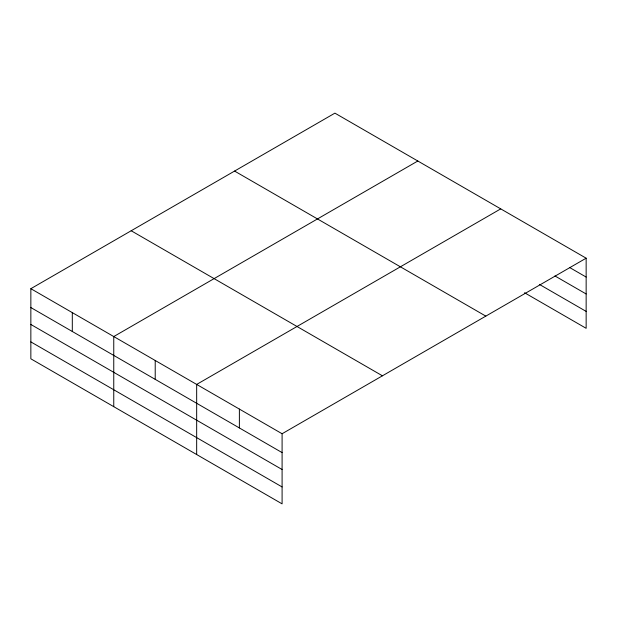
<?xml version="1.0" encoding="UTF-8"?>
<svg xmlns="http://www.w3.org/2000/svg" width="617" height="617" viewBox="0 0 617 617"><rect width="100%" height="100%" fill="white"/><g stroke="black" fill="none" stroke-linecap="round" stroke-linejoin="round"><path stroke-width="0.93" d="M30.85 288.687L282.092 433.743L282.092 503.858L30.85 358.809L30.85 288.687L334.908 113.142L586.15 258.191L586.15 328.313L524.55 292.743M417.817 161.006L113.759 336.558L113.759 406.672M500.726 208.878L196.669 384.422L196.669 454.544M282.092 433.743L586.15 258.191M569.722 267.57L586.15 277.056M554.938 275.953L586.15 293.97M539.335 284.368L586.15 311.4M234.568 171.071L485.81 316.12M131.19 230.758L382.432 375.807M30.85 307.551L282.092 452.6M30.85 324.465L282.092 469.514M30.85 341.895L282.092 486.944M239.381 409.079L239.381 427.943M155.214 360.49L155.214 379.347M72.305 312.618L72.305 331.483"/></g></svg>
